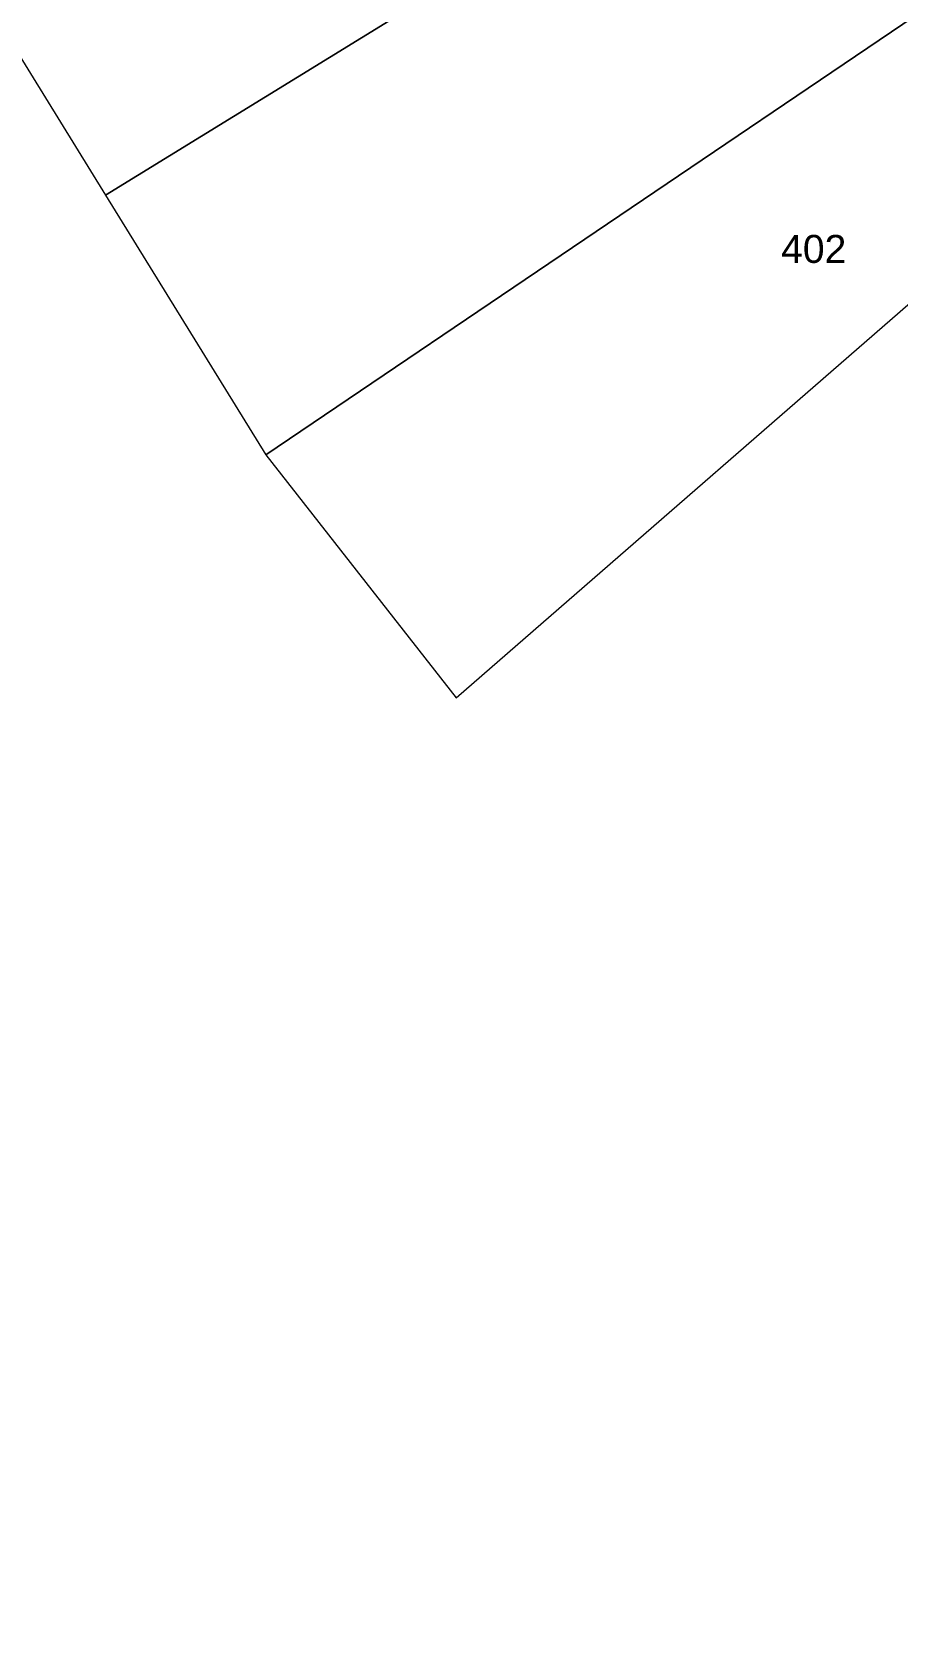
# Model space of a CAD drawing. Header units: metres. Extents: x 286940 to 288014, y 6148948 to 6150082.
# Drawn here: x 287257.1 to 287312.7, y 6149328.2 to 6149432.1 of the extents above; entities that cross this region are included whole.
import ezdxf
from ezdxf.enums import TextEntityAlignment as Align

# ---------------------------------------------------------------- set-up
doc = ezdxf.new("R2010")
doc.units = ezdxf.units.M
doc.linetypes.add('Cable Exist UG', pattern=[8.2, 4, -1.2, 1.8, -1.2])
doc.layers.add('_User Miscellaneous12', color=7, linetype='Continuous')
doc.layers.add('_User Stage 5 HV', color=7, linetype='Continuous')
doc.layers.add('Cadastre Roads_SP_NEW', color=251, linetype='Continuous', lineweight=5)
doc.styles.add('RoadName', font='arial.ttf', dxfattribs={"height": 2.5})
doc.styles.get("Standard").update_dxf_attribs({"font": 'arial.ttf'})

msp = doc.modelspace()

# ---------------------------------------------------------------- linework, layer by layer
at = {"layer": '_User Miscellaneous12', "lineweight": 0}
for points in [[(287261.80598, 6149421.62138), (287304.71877, 6149448.0166), (287295.26412, 6149461.79672), (287251.96984, 6149437.55781), (287261.80592, 6149421.62147)], [(287272.11219, 6149404.92335), (287314.58528, 6149433.63617), (287304.71877, 6149448.0166), (287261.80598, 6149421.62138), (287272.11219, 6149404.92335)], [(287284.3494, 6149389.30964), (287317.84754, 6149418.43621), (287322.03989, 6149422.7711), (287314.58528, 6149433.63617), (287272.11219, 6149404.92335), (287284.3494, 6149389.30964)]]:
    msp.add_lwpolyline(points, dxfattribs=at)
at = {"layer": '_User Stage 5 HV', "linetype": 'Cable Exist UG', "lineweight": 0, "flags": 128}
msp.add_lwpolyline([(287448.04588, 6149618.2217, -0.013774746), (287444.69086, 6149612.14556, -0.016024107), (287440.37338, 6149605.32132, -0.028286226), (287434.45766, 6149597.45892), (287418.28458, 6149579.86995), (287403.13404, 6149564.16311), (287390.6918, 6149551.29753), (287378.24805, 6149538.43039), (287365.80431, 6149525.56326), (287363.02358, 6149522.68792), (287350.32957, 6149509.562), (287337.63277, 6149496.43357), (287324.9415, 6149483.31012), (287312.54959, 6149470.49699), (287311.73389, 6149460.77026, 0.000009982), (287330.68671, 6149433.14651), (287333.27568, 6149429.3731, 0.03779774), (287365.65664, 6149389.41029), (287370.63275, 6149383.79011), (287370.63275, 6149383.79011)], format="xyb", dxfattribs=at)
at = {"layer": 'Cadastre Roads_SP_NEW', "color": 2, "lineweight": 0}
msp.add_lwpolyline([(287316.86538, 6149462.12891, 0.000009451), (287334.80954, 6149435.97534)], format="xyb", dxfattribs=at)

# ---------------------------------------------------------------- texts
at = {"layer": '_User Miscellaneous12'}
msp.add_text('402', height=1.8, dxfattribs=at).set_placement((287307.33477, 6149419.05712), align=Align.TOP_CENTER)
at = {"layer": 'Cadastre Roads_SP_NEW', "color": 2, "lineweight": 0, "style": 'RoadName'}
msp.add_text('PARKER                       CRESCENT', height=3, rotation=306.1511222, dxfattribs=at).set_placement((287286.58104, 6149483.82948))

doc.saveas('drawing.dxf')
